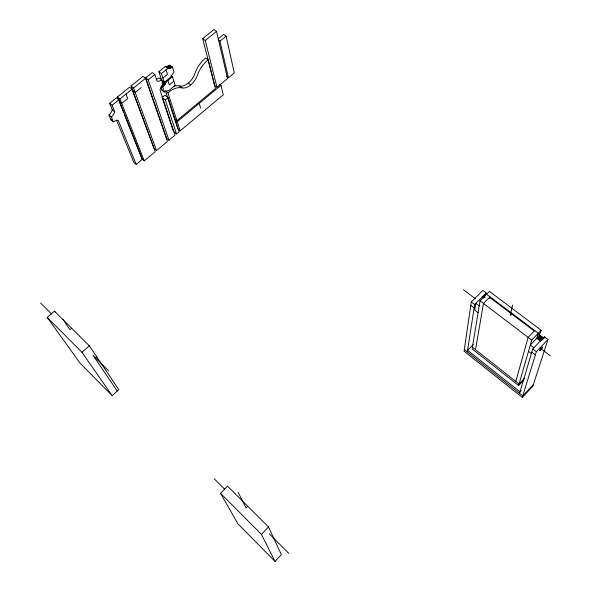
<?xml version="1.0" encoding="UTF-8"?>
<svg xmlns="http://www.w3.org/2000/svg" width="591" height="591" viewBox="0 0 591 591"><rect width="100%" height="100%" fill="white"/><g stroke="black" fill="none" stroke-linecap="round" stroke-linejoin="round"><path stroke-width="0.89" d="M485.898 294.761L486.208 292.973L482.84 290.432L471.3 301.986L464.053 351.157L522.296 397.418L532.823 386.255L547.968 339.507L544.377 336.804L532.75 348.956L519.541 393.362M467.326 351.94L474.662 304.557L486.208 292.973M537.588 335.754L540.433 332.785L541.193 330.288L489.422 291.393L480.04 300.812L472.143 348.875L518.588 385.546L523.966 379.88M475.511 349.665L483.475 303.405M489.695 298.558L490.005 296.83L483.468 303.412M512.604 305.126L510.232 315.395L511.651 313.947M515.803 381.431L528.155 337.365M518.588 385.546L531.745 340.12L541.193 330.288M522.296 397.418L536.34 351.704L547.968 339.507M543.823 338.547L544.377 336.804M172.498 76.749L175.165 85.392L168.797 90.6L166.662 90.829L164.357 92.048L162.724 87.062L164.726 84.727L166.049 82.001L172.498 76.749L171.25 75.803L174.057 72.198L172.483 67.034L169.972 65.121L167.6 66.318L165.414 66.391L158.876 71.681L161.483 79.704M171.294 75.811L170.688 77.17L164.224 82.43L161.749 80.509M164.726 84.727L162.252 82.806L163.013 81.462L165.487 83.383M275.044 561.45L281.346 554.661L268.506 526.965L227.513 486.134L220.539 493.308L237.811 523.729L275.044 561.45L261.473 534.434L220.539 493.308M261.473 534.434L268.506 526.965M533.318 384.719L522.762 395.911L464.297 349.54M521.24 390.525L519.991 391.84L467.577 350.315L473.147 344.642M524.439 378.306L519.046 383.987L472.408 347.22M528.14 337.38L534.722 330.539M247.755 506.288L246.078 507.95L238.077 492.244M533.909 347.744L530.326 345.011L536.85 338.215L540.366 335.511M485.95 294.458L482.293 296.904L483.637 297.93M112.179 395.652L118.769 389.661L89.337 345.801L54.453 311.125L47.184 317.397L79.992 363.066L112.179 395.652L81.972 352.31L47.184 317.397M95.033 358.257L96.695 356.779M81.972 352.31L89.337 345.801M71.688 328.256L69.989 329.741L62.993 319.598M124.295 114.262L141.943 158.913L144.263 160.848L155.211 151.695L132.052 89.197L129.547 87.202L117.446 96.946L118.909 100.647M156.563 150.565L167.423 141.485L145.534 78.315L143.022 76.35L131.039 86.005L154.244 148.651L156.563 150.565L133.544 87.993L131.039 86.005M161.675 79.844A7.653 4.706 -54.8 0 1 157.08 81.174L154.857 74.481L152.345 72.538L145.711 77.886L166.625 138.324L168.96 140.207L175.002 135.162L159.969 89.876A7.956 4.802 -54.2 0 1 163.323 84.919L161.675 79.844L159.186 77.916A7.639 4.721 -54.9 0 1 156.401 79.231M173.473 131.483L176.502 133.906L179.125 131.712L168.095 97.692L164.941 95.217L162.178 97.485L173.185 130.611M178.423 129.429L180.181 130.833L223.272 94.811L220.953 85.333L219.756 84.439M136.189 164.431L142.387 159.252L118.917 99.798L116.42 97.781L109.594 103.277L112.275 109.815L114.743 111.839A7.772 4.942 -51.6 0 1 111.381 117.018L113.428 121.938A8.089 5.038 -51.1 0 1 118.207 120.328L136.189 164.431L133.869 162.473L116.457 120.017M174.522 118.747L176.894 120.623L215.516 88.524L208.217 59.757L205.734 57.933A20.508 11.82 -55.7 0 0 194.978 73.373A13.482 8.015 -55.3 0 1 179.59 85.991A20.648 12.241 -53.6 0 0 174.079 86.123M217 87.291L227.542 78.529L216.52 31.367L213.979 29.55L202.713 38.674L214.599 85.496L217 87.291L205.247 40.513L202.713 38.674M226.634 76.453L228.436 77.79L234.302 72.907L226.117 36.147L223.605 34.352L218.109 38.821M180.181 130.833L177.234 121.687L220.953 85.333M176.502 133.906L165.332 99.96L168.095 97.692M173.85 81.152L169.277 84.882L167.888 80.502M228.436 77.79L219.933 41.193L226.117 36.147M205.247 40.513L216.52 31.367M162.828 78.101L167.482 74.318L166.064 69.819M168.96 140.207L148.223 79.844L154.857 74.481M141.16 87.645L135.191 92.469L132.694 90.482M164.224 82.43L161.38 73.609L167.933 68.312L170.105 68.231L172.483 67.034M114.743 111.839L112.083 105.309L118.917 99.798M144.263 160.848L119.943 98.963L132.052 89.197M133.544 87.993L145.534 78.315M486.585 294.244L538.335 333.265L536.85 338.215L540.433 340.926L541.585 340.283L538.017 337.587M160.804 86.803L161.897 90.127L162.281 89.862M218.677 40.284L219.933 41.193M489.562 297.28L534.271 331.012M538.94 334.44L543.934 338.2M539.997 335.88L543.565 338.569L543.203 338.916L539.635 336.227M539.28 336.545L542.848 339.241L542.516 339.544L538.94 336.848M538.615 337.121L542.191 339.818L541.881 340.069L538.305 337.365M483.852 296.194L485.204 297.214M483.261 296.549L484.605 297.576M537.736 337.771L541.312 340.475M482.987 296.689L484.339 297.709M537.485 337.926L541.061 340.638M482.736 296.793L484.081 297.812M537.249 338.059L540.831 340.763M537.042 338.148L540.617 340.859M480.04 300.812L531.745 340.12M169.58 65.394L172.092 67.3M169.181 65.638L171.693 67.544M463.499 289.73L475.245 298.669M540.425 348.276L550.354 355.834M168.782 65.852L171.294 67.758M168.383 66.037L170.895 67.95M167.992 66.192L170.496 68.105M167.6 66.318L170.105 68.231M167.209 66.406L169.72 68.32M166.832 66.473L169.336 68.386M166.455 66.502L168.967 68.416M188.3 83.095L190.738 84.949M166.101 66.495L168.612 68.408M165.753 66.458L168.265 68.379M165.414 66.391L167.933 68.312M479.19 305.975L475.814 303.397L474.765 310.12L478.089 312.676M471.3 301.986L474.662 304.557M532.75 348.956L536.34 351.704M470.798 305.414L474.137 307.97M531.789 352.17L535.357 354.895M528.494 351.357L531.309 353.521M179.59 85.991L182.035 87.867A13.504 7.986 -55.2 0 0 197.438 75.227A20.537 11.783 -55.7 0 1 208.217 59.757M158.876 71.681L161.38 73.609M164.808 81.041L166.049 82.001M164.645 81.506L165.886 82.459M164.461 81.964L165.702 82.925M162.776 81.92L165.251 83.841M162.525 82.363L165 84.284M161.956 83.235L164.431 85.156M162.88 84.609L164.121 85.569M162.555 85.008L163.788 85.968M162.215 85.392L163.448 86.352M161.86 85.754L163.094 86.722M161.491 86.101L162.724 87.062M176.894 120.623L167.91 92.75L165.458 90.837L174.242 117.875M161.897 90.127L164.357 92.048M145.711 77.886L148.223 79.844M162.178 97.485L165.332 99.96M174.87 119.81L177.234 121.687M117.446 96.946L119.943 98.963M119.205 101.386L121.687 103.395L127.708 98.52L126.009 94.072M109.594 103.277L112.083 105.309M112.275 109.815A7.757 4.957 -51.6 0 1 108.921 114.986L111.381 117.018M108.921 114.986L110.982 119.914L113.428 121.938M40.646 303.05L51.683 314.072M108.692 370.971L93.112 355.42L117.24 391.057M214.156 478.71L224.573 489.126M269.245 533.784L288.8 553.331M54.453 311.125L55.51 312.639M119.545 102.243L123.615 112.549M175.135 120.645L177.839 128.964M199.263 103.366L200.585 108.057M167.91 92.75A20.678 12.204 -53.6 0 1 182.035 87.867M110.982 119.914A8.075 5.053 -51.1 0 1 111.381 119.633M539.768 350.212L539.709 350.441A2.231 0.392 -50.8 0 0 540.972 349.621A2.231 0.392 -50.8 0 0 542.553 347.353A2.231 0.392 -50.8 0 0 541.57 347.767L541.201 348.158A2.231 0.392 -50.8 0 0 539.768 350.212"/></g></svg>
